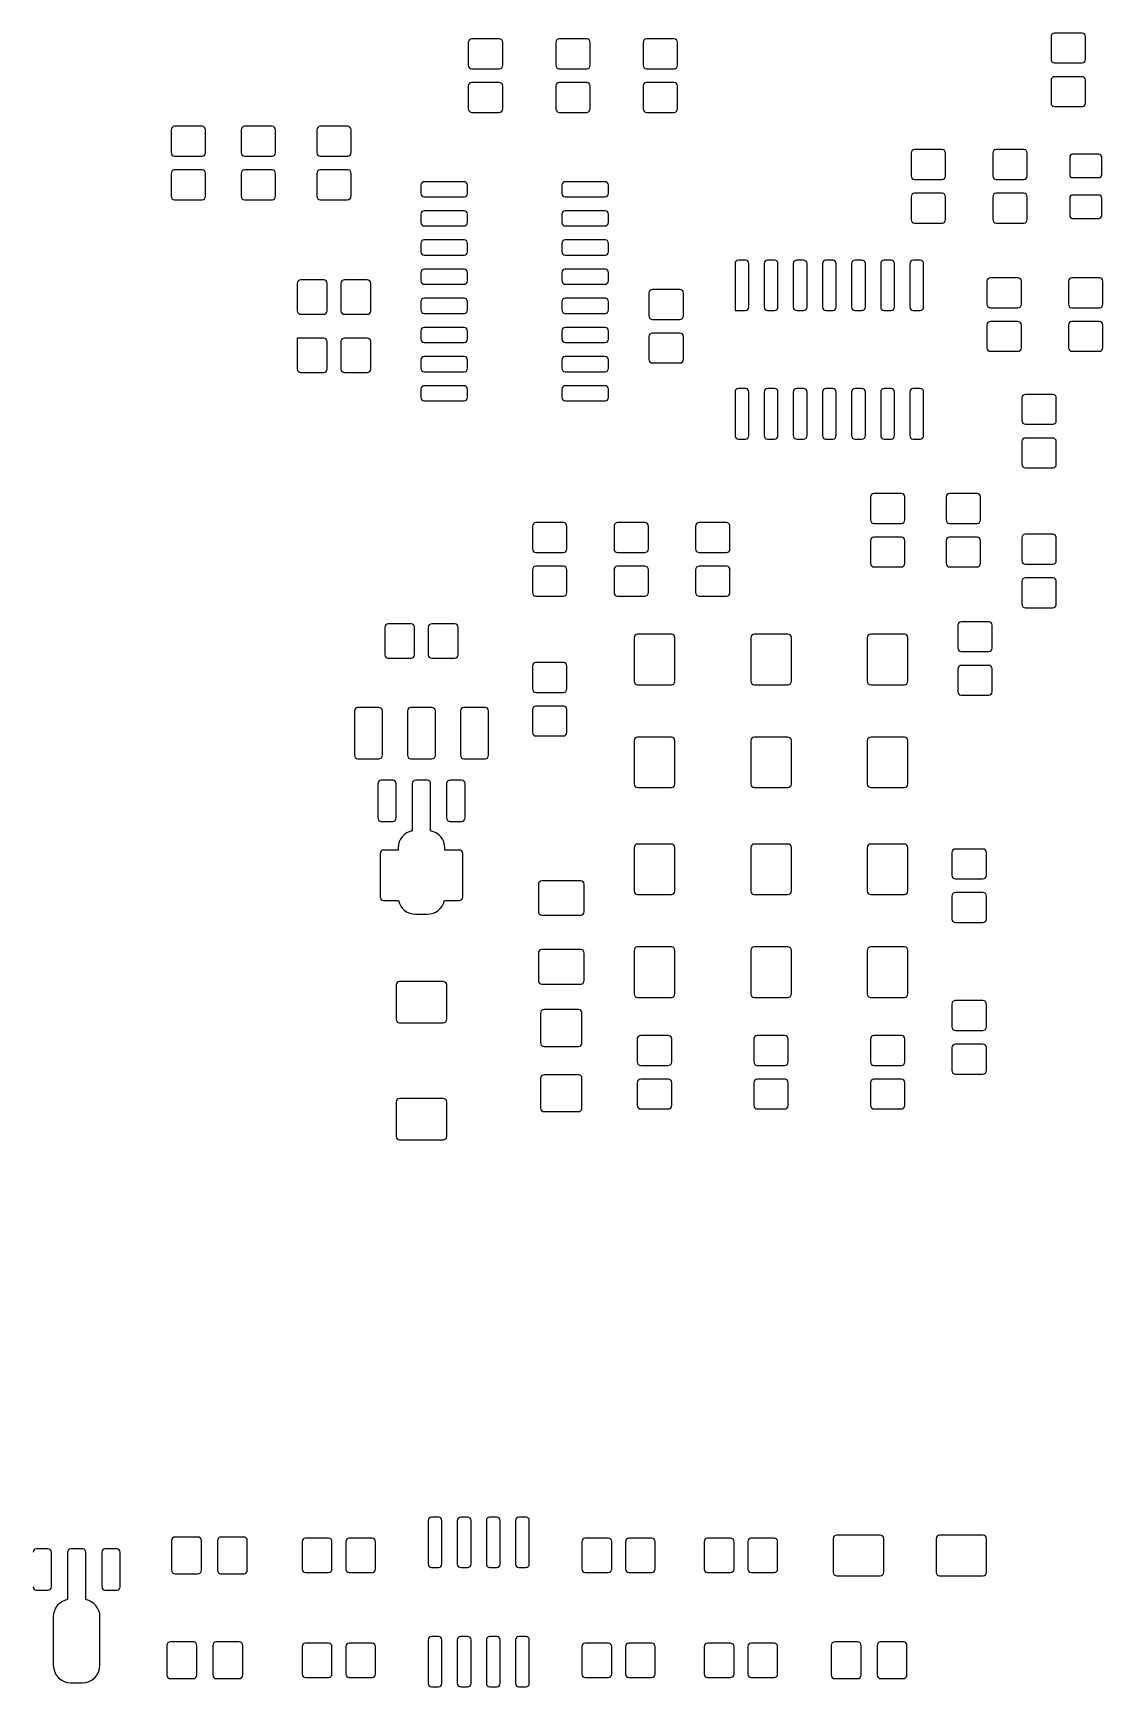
# Model space of a CAD drawing. Header units: millimetres. Extents: x -94.7 to -1.4, y -12.1 to 69.6.
# Drawn here: x -48 to -1.4, y -12.1 to 60 of the extents above; entities that cross this region are included whole.
import ezdxf

# ---------------------------------------------------------------- set-up
doc = ezdxf.new("R2010")
doc.units = ezdxf.units.MM
doc.layers.add('31', color=7, linetype='Continuous')
doc.layers.add('Standard', color=7, linetype='Continuous')

# ---------------------------------------------------------------- blocks, each defined once
blk = doc.blocks.new('RECT162560X223520R25')
at = {"color": 7, "linetype": 'Continuous'}
for p, q in [((0, 1.27), (0, 0.127)), ((0.889, 1.397), (0.127, 1.397)), ((1.016, 0.127), (1.016, 1.27)), ((0.127, 0), (0.889, 0))]:
    blk.add_line(p, q, dxfattribs=at)
for centre, start, end in [((0.127, 1.27), 90.00133, 179.99867), ((0.889, 1.27), 0.00133, 89.99867), ((0.127, 0.127), 180.00133, 269.99867), ((0.889, 0.127), 270.00133, 0)]:
    blk.add_arc(centre, 0.127, start, end, dxfattribs=at)

msp = doc.modelspace()

# ---------------------------------------------------------------- linework, layer by layer
at = {"color": 7, "linetype": 'Continuous'}
for p, q in [((-3.656, 59.87), (-3.656, 58.87)), ((-2.306, 60.02), (-3.506, 60.02)), ((-2.156, 58.87), (-2.156, 59.87)), ((-29.056, 59.616), (-29.056, 58.616)), ((-27.706, 59.766), (-28.906, 59.766)), ((-27.556, 58.616), (-27.556, 59.616)), ((-25.246, 59.616), (-25.246, 58.616)), ((-23.896, 59.766), (-25.096, 59.766)), ((-23.746, 58.616), (-23.746, 59.616)), ((-21.436, 59.616), (-21.436, 58.616)), ((-20.086, 59.766), (-21.286, 59.766)), ((-19.936, 58.616), (-19.936, 59.616)), ((-28.906, 58.466), (-27.706, 58.466)), ((-25.096, 58.466), (-23.896, 58.466)), ((-21.286, 58.466), (-20.086, 58.466)), ((-3.506, 58.72), (-2.306, 58.72)), ((-29.056, 57.716), (-29.056, 56.716)), ((-27.706, 57.866), (-28.906, 57.866)), ((-27.556, 56.716), (-27.556, 57.716)), ((-25.246, 57.716), (-25.246, 56.716)), ((-23.896, 57.866), (-25.096, 57.866)), ((-23.746, 56.716), (-23.746, 57.716)), ((-21.436, 57.716), (-21.436, 56.716)), ((-20.086, 57.866), (-21.286, 57.866)), ((-19.936, 56.716), (-19.936, 57.716)), ((-3.656, 57.97), (-3.656, 56.97)), ((-2.306, 58.12), (-3.506, 58.12)), ((-2.156, 56.97), (-2.156, 57.97)), ((-28.906, 56.566), (-27.706, 56.566)), ((-25.096, 56.566), (-23.896, 56.566)), ((-21.286, 56.566), (-20.086, 56.566)), ((-3.506, 56.82), (-2.306, 56.82)), ((-42.01, 55.806), (-42.01, 54.806)), ((-40.66, 55.956), (-41.86, 55.956)), ((-40.51, 54.806), (-40.51, 55.806)), ((-38.962, 55.806), (-38.962, 54.806)), ((-37.612, 55.956), (-38.812, 55.956)), ((-37.462, 54.806), (-37.462, 55.806)), ((-35.66, 55.806), (-35.66, 54.806)), ((-34.31, 55.956), (-35.51, 55.956)), ((-34.16, 54.806), (-34.16, 55.806)), ((-9.752, 54.79), (-9.752, 53.79)), ((-8.402, 54.94), (-9.602, 54.94)), ((-8.252, 53.79), (-8.252, 54.79)), ((-6.196, 54.79), (-6.196, 53.79)), ((-4.846, 54.94), (-6.046, 54.94)), ((-4.696, 53.79), (-4.696, 54.79)), ((-41.86, 54.656), (-40.66, 54.656)), ((-40.66, 54.056), (-41.86, 54.056)), ((-38.812, 54.656), (-37.612, 54.656)), ((-37.612, 54.056), (-38.812, 54.056)), ((-35.51, 54.656), (-34.31, 54.656)), ((-34.31, 54.056), (-35.51, 54.056)), ((-42.01, 53.906), (-42.01, 52.906)), ((-40.51, 52.906), (-40.51, 53.906)), ((-38.962, 53.906), (-38.962, 52.906)), ((-37.462, 52.906), (-37.462, 53.906)), ((-35.66, 53.906), (-35.66, 52.906)), ((-34.16, 52.929), (-34.16, 53.906)), ((-31.125, 53.393), (-31.125, 53.033)), ((-29.243, 53.543), (-30.975, 53.543)), ((-29.093, 53.033), (-29.093, 53.393)), ((-24.979, 53.393), (-24.979, 53.033)), ((-23.097, 53.543), (-24.829, 53.543)), ((-22.947, 53.033), (-22.947, 53.393)), ((-9.602, 53.64), (-8.402, 53.64)), ((-6.046, 53.64), (-4.846, 53.64)), ((-41.86, 52.756), (-40.66, 52.756)), ((-38.812, 52.756), (-37.612, 52.756)), ((-35.51, 52.756), (-34.333, 52.756)), ((-30.975, 52.883), (-29.243, 52.883)), ((-24.829, 52.883), (-23.097, 52.883)), ((-9.752, 52.89), (-9.752, 51.89)), ((-8.402, 53.04), (-9.602, 53.04)), ((-8.252, 51.89), (-8.252, 52.89)), ((-6.196, 52.89), (-6.196, 51.89)), ((-4.846, 53.04), (-6.046, 53.04)), ((-4.696, 51.89), (-4.696, 52.89)), ((-31.125, 52.123), (-31.125, 51.763)), ((-29.243, 52.273), (-30.975, 52.273)), ((-29.093, 51.763), (-29.093, 52.123)), ((-24.979, 52.123), (-24.979, 51.763)), ((-23.097, 52.273), (-24.829, 52.273)), ((-22.947, 51.763), (-22.947, 52.123)), ((-30.975, 51.613), (-29.243, 51.613)), ((-24.829, 51.613), (-23.097, 51.613)), ((-9.602, 51.74), (-8.402, 51.74)), ((-6.046, 51.74), (-4.846, 51.74)), ((-31.125, 50.853), (-31.125, 50.493)), ((-29.243, 51.003), (-30.975, 51.003)), ((-29.093, 50.493), (-29.093, 50.853)), ((-24.979, 50.853), (-24.979, 50.493)), ((-23.097, 51.003), (-24.829, 51.003)), ((-22.947, 50.493), (-22.947, 50.853)), ((-30.975, 50.343), (-29.243, 50.343)), ((-29.243, 49.733), (-30.975, 49.733)), ((-24.829, 50.343), (-23.097, 50.343)), ((-23.097, 49.733), (-24.829, 49.733)), ((-17.43, 49.978), (-17.43, 47.928)), ((-16.98, 50.128), (-17.28, 50.128)), ((-16.83, 48.078), (-16.83, 49.978)), ((-16.16, 49.978), (-16.16, 48.078)), ((-15.71, 50.128), (-16.01, 50.128)), ((-15.56, 48.078), (-15.56, 49.978)), ((-14.89, 49.978), (-14.89, 48.078)), ((-14.44, 50.128), (-14.74, 50.128)), ((-14.29, 48.078), (-14.29, 49.978)), ((-13.62, 49.978), (-13.62, 48.078)), ((-13.17, 50.128), (-13.47, 50.128)), ((-13.02, 48.078), (-13.02, 49.978)), ((-12.35, 49.978), (-12.35, 48.078)), ((-11.9, 50.128), (-12.2, 50.128)), ((-11.75, 48.078), (-11.75, 49.978)), ((-11.08, 49.978), (-11.08, 48.078)), ((-10.63, 50.128), (-10.93, 50.128)), ((-10.48, 48.078), (-10.48, 49.978)), ((-9.81, 49.978), (-9.81, 48.078)), ((-9.36, 50.128), (-9.66, 50.128)), ((-9.21, 48.078), (-9.21, 49.978)), ((-36.51, 49.114), (-36.51, 47.914)), ((-35.36, 49.264), (-36.36, 49.264)), ((-35.21, 47.914), (-35.21, 49.114)), ((-34.61, 49.114), (-34.61, 47.914)), ((-33.46, 49.264), (-34.46, 49.264)), ((-33.31, 47.914), (-33.31, 49.114)), ((-31.125, 49.583), (-31.125, 49.223)), ((-30.975, 49.073), (-29.243, 49.073)), ((-29.093, 49.223), (-29.093, 49.583)), ((-24.979, 49.583), (-24.979, 49.223)), ((-24.829, 49.073), (-23.097, 49.073)), ((-22.947, 49.223), (-22.947, 49.583)), ((-6.45, 49.202), (-6.45, 48.202)), ((-5.1, 49.352), (-6.3, 49.352)), ((-4.95, 48.202), (-4.95, 49.202)), ((-2.894, 49.202), (-2.894, 48.202)), ((-1.544, 49.352), (-2.744, 49.352)), ((-1.394, 48.202), (-1.394, 49.202)), ((-31.125, 48.313), (-31.125, 47.953)), ((-29.243, 48.463), (-30.975, 48.463)), ((-29.093, 47.953), (-29.093, 48.313)), ((-24.979, 48.313), (-24.979, 47.953)), ((-23.097, 48.463), (-24.829, 48.463)), ((-22.947, 47.953), (-22.947, 48.313)), ((-21.182, 48.694), (-21.182, 47.694)), ((-19.832, 48.844), (-21.032, 48.844)), ((-19.682, 47.694), (-19.682, 48.694)), ((-36.36, 47.764), (-35.36, 47.764)), ((-34.46, 47.764), (-33.46, 47.764)), ((-30.975, 47.803), (-29.243, 47.803)), ((-24.829, 47.803), (-23.097, 47.803)), ((-17.43, 47.928), (-16.98, 47.928)), ((-16.01, 47.928), (-15.71, 47.928)), ((-14.74, 47.928), (-14.44, 47.928)), ((-13.47, 47.928), (-13.17, 47.928)), ((-12.2, 47.928), (-11.9, 47.928)), ((-10.93, 47.928), (-10.63, 47.928)), ((-9.66, 47.928), (-9.36, 47.928)), ((-6.3, 48.052), (-5.1, 48.052)), ((-2.744, 48.052), (-1.544, 48.052)), ((-31.125, 47.043), (-31.125, 46.683)), ((-29.243, 47.193), (-30.975, 47.193)), ((-29.093, 46.683), (-29.093, 47.043)), ((-24.979, 47.043), (-24.979, 46.683)), ((-23.097, 47.193), (-24.829, 47.193)), ((-22.947, 46.683), (-22.947, 47.043)), ((-21.032, 47.544), (-19.832, 47.544)), ((-19.832, 46.944), (-21.032, 46.944)), ((-6.45, 47.302), (-6.45, 46.302)), ((-5.1, 47.452), (-6.3, 47.452)), ((-4.95, 46.302), (-4.95, 47.302)), ((-2.894, 47.302), (-2.894, 46.302)), ((-1.544, 47.452), (-2.744, 47.452)), ((-1.394, 46.302), (-1.394, 47.302)), ((-35.36, 46.724), (-36.51, 46.724)), ((-36.51, 46.724), (-36.51, 45.374)), ((-35.21, 45.374), (-35.21, 46.574)), ((-34.61, 46.574), (-34.61, 45.374)), ((-33.46, 46.724), (-34.46, 46.724)), ((-33.31, 45.374), (-33.31, 46.574)), ((-30.975, 46.533), (-29.243, 46.533)), ((-24.829, 46.533), (-23.097, 46.533)), ((-21.182, 46.794), (-21.182, 45.794)), ((-19.682, 45.794), (-19.682, 46.794)), ((-6.3, 46.152), (-5.1, 46.152)), ((-2.744, 46.152), (-1.544, 46.152)), ((-31.125, 45.773), (-31.125, 45.413)), ((-29.243, 45.923), (-30.975, 45.923)), ((-29.093, 45.413), (-29.093, 45.773)), ((-24.979, 45.773), (-24.979, 45.413)), ((-23.097, 45.923), (-24.829, 45.923)), ((-22.947, 45.413), (-22.947, 45.773)), ((-21.032, 45.644), (-19.832, 45.644)), ((-36.36, 45.224), (-35.36, 45.224)), ((-34.46, 45.224), (-33.46, 45.224)), ((-30.975, 45.263), (-29.243, 45.263)), ((-24.829, 45.263), (-23.097, 45.263)), ((-31.125, 44.503), (-31.125, 44.143)), ((-29.243, 44.653), (-30.975, 44.653)), ((-30.975, 43.993), (-29.243, 43.993)), ((-29.093, 44.143), (-29.093, 44.503)), ((-24.979, 44.503), (-24.979, 44.143)), ((-23.097, 44.653), (-24.829, 44.653)), ((-24.829, 43.993), (-23.097, 43.993)), ((-22.947, 44.143), (-22.947, 44.503)), ((-17.43, 44.378), (-17.43, 42.478)), ((-16.98, 44.528), (-17.28, 44.528)), ((-16.83, 42.478), (-16.83, 44.378)), ((-16.16, 44.378), (-16.16, 42.478)), ((-15.71, 44.528), (-16.01, 44.528)), ((-15.56, 42.478), (-15.56, 44.378)), ((-14.89, 44.378), (-14.89, 42.478)), ((-14.44, 44.528), (-14.74, 44.528)), ((-14.29, 42.478), (-14.29, 44.378)), ((-13.62, 44.378), (-13.62, 42.478)), ((-13.17, 44.528), (-13.47, 44.528)), ((-13.02, 42.478), (-13.02, 44.378)), ((-12.35, 44.378), (-12.35, 42.478)), ((-11.9, 44.528), (-12.2, 44.528)), ((-11.75, 42.478), (-11.75, 44.378)), ((-11.08, 44.378), (-11.08, 42.478)), ((-10.63, 44.528), (-10.93, 44.528)), ((-10.48, 42.478), (-10.48, 44.378)), ((-9.81, 44.378), (-9.81, 42.478)), ((-9.36, 44.528), (-9.66, 44.528)), ((-9.21, 42.478), (-9.21, 44.378)), ((-4.926, 44.122), (-4.926, 43.122)), ((-3.576, 44.272), (-4.776, 44.272)), ((-3.426, 43.122), (-3.426, 44.122)), ((-4.776, 42.972), (-3.576, 42.972)), ((-17.28, 42.328), (-16.98, 42.328)), ((-16.01, 42.328), (-15.71, 42.328)), ((-14.74, 42.328), (-14.44, 42.328)), ((-13.47, 42.328), (-13.17, 42.328)), ((-12.2, 42.328), (-11.9, 42.328)), ((-10.93, 42.328), (-10.63, 42.328)), ((-9.66, 42.328), (-9.36, 42.328)), ((-4.926, 42.222), (-4.926, 41.222)), ((-3.576, 42.372), (-4.776, 42.372)), ((-3.426, 41.222), (-3.426, 42.222)), ((-4.776, 41.072), (-3.576, 41.072)), ((-11.53, 39.804), (-11.53, 38.804)), ((-10.18, 39.954), (-11.38, 39.954)), ((-10.03, 38.804), (-10.03, 39.804)), ((-8.228, 39.804), (-8.228, 38.804)), ((-6.878, 39.954), (-8.078, 39.954)), ((-6.728, 38.804), (-6.728, 39.804)), ((-26.262, 38.534), (-26.262, 37.534)), ((-24.912, 38.684), (-26.112, 38.684)), ((-24.762, 37.534), (-24.762, 38.534)), ((-22.706, 38.534), (-22.706, 37.534)), ((-21.356, 38.684), (-22.556, 38.684)), ((-21.206, 37.534), (-21.206, 38.534)), ((-19.15, 38.534), (-19.15, 37.534)), ((-17.8, 38.684), (-19, 38.684)), ((-17.65, 37.534), (-17.65, 38.534)), ((-11.38, 38.654), (-10.18, 38.654)), ((-8.078, 38.654), (-6.878, 38.654)), ((-11.53, 37.904), (-11.53, 36.904)), ((-10.18, 38.054), (-11.38, 38.054)), ((-10.03, 36.904), (-10.03, 37.904)), ((-8.228, 37.904), (-8.228, 36.904)), ((-6.878, 38.054), (-8.078, 38.054)), ((-6.728, 36.904), (-6.728, 37.904)), ((-4.926, 38.026), (-4.926, 37.026)), ((-3.576, 38.176), (-4.776, 38.176)), ((-3.426, 37.026), (-3.426, 38.026)), ((-26.112, 37.384), (-24.912, 37.384)), ((-24.912, 36.784), (-26.112, 36.784)), ((-22.556, 37.384), (-21.356, 37.384)), ((-21.356, 36.784), (-22.556, 36.784)), ((-19, 37.384), (-17.8, 37.384)), ((-17.8, 36.784), (-19, 36.784)), ((-4.776, 36.876), (-3.576, 36.876)), ((-26.262, 36.634), (-26.262, 35.634)), ((-24.762, 35.634), (-24.762, 36.634)), ((-22.706, 36.634), (-22.706, 35.634)), ((-21.206, 35.634), (-21.206, 36.634)), ((-19.15, 36.634), (-19.15, 35.634)), ((-17.65, 35.634), (-17.65, 36.634)), ((-11.38, 36.754), (-10.18, 36.754)), ((-8.078, 36.754), (-6.878, 36.754)), ((-4.926, 36.126), (-4.926, 35.126)), ((-3.576, 36.276), (-4.776, 36.276)), ((-3.426, 35.126), (-3.426, 36.126)), ((-26.112, 35.484), (-24.912, 35.484)), ((-22.556, 35.484), (-21.356, 35.484)), ((-19, 35.484), (-17.8, 35.484)), ((-4.776, 34.976), (-3.576, 34.976)), ((-32.7, 34.128), (-32.7, 32.928)), ((-31.55, 34.278), (-32.55, 34.278)), ((-31.4, 32.928), (-31.4, 34.128)), ((-30.8, 34.128), (-30.8, 32.928)), ((-29.65, 34.278), (-30.65, 34.278)), ((-29.5, 32.928), (-29.5, 34.128)), ((-7.72, 34.216), (-7.72, 33.216)), ((-6.37, 34.366), (-7.57, 34.366)), ((-6.22, 33.216), (-6.22, 34.216)), ((-21.825, 33.672), (-21.825, 31.772)), ((-20.205, 33.822), (-21.675, 33.822)), ((-20.055, 31.772), (-20.055, 33.672)), ((-16.745, 33.672), (-16.745, 31.772)), ((-15.125, 33.822), (-16.595, 33.822)), ((-14.975, 31.772), (-14.975, 33.672)), ((-11.665, 33.672), (-11.665, 31.772)), ((-10.045, 33.822), (-11.515, 33.822)), ((-9.895, 31.772), (-9.895, 33.672)), ((-32.55, 32.778), (-31.55, 32.778)), ((-30.65, 32.778), (-29.65, 32.778)), ((-26.262, 32.438), (-26.262, 31.438)), ((-24.912, 32.588), (-26.112, 32.588)), ((-24.762, 31.438), (-24.762, 32.438)), ((-7.57, 33.066), (-6.37, 33.066)), ((-6.37, 32.466), (-7.57, 32.466)), ((-7.72, 32.316), (-7.72, 31.316)), ((-6.22, 31.316), (-6.22, 32.316)), ((-26.112, 31.288), (-24.912, 31.288)), ((-21.675, 31.622), (-20.205, 31.622)), ((-16.595, 31.622), (-15.125, 31.622)), ((-11.515, 31.622), (-10.045, 31.622)), ((-7.57, 31.166), (-6.37, 31.166)), ((-34.021, 30.482), (-34.021, 28.547)), ((-32.952, 30.632), (-33.871, 30.632)), ((-32.802, 28.547), (-32.802, 30.482)), ((-31.71, 30.482), (-31.71, 28.547)), ((-30.64, 30.632), (-31.56, 30.632)), ((-30.49, 28.547), (-30.49, 30.482)), ((-29.398, 30.482), (-29.398, 28.547)), ((-28.329, 30.632), (-29.248, 30.632)), ((-28.179, 28.547), (-28.179, 30.482)), ((-26.262, 30.538), (-26.262, 29.538)), ((-24.912, 30.688), (-26.112, 30.688)), ((-24.762, 29.538), (-24.762, 30.538)), ((-26.112, 29.388), (-24.912, 29.388)), ((-21.825, 29.188), (-21.825, 27.288)), ((-20.205, 29.338), (-21.675, 29.338)), ((-20.055, 27.288), (-20.055, 29.188)), ((-16.745, 29.188), (-16.745, 27.288)), ((-15.125, 29.338), (-16.595, 29.338)), ((-14.975, 27.288), (-14.975, 29.188)), ((-11.665, 29.188), (-11.665, 27.288)), ((-10.045, 29.338), (-11.515, 29.338)), ((-9.895, 27.288), (-9.895, 29.188)), ((-33.871, 28.397), (-32.952, 28.397)), ((-31.56, 28.397), (-30.64, 28.397)), ((-29.248, 28.397), (-28.329, 28.397)), ((-32.349, 27.465), (-32.849, 27.465)), ((-30.85, 27.461), (-31.35, 27.461)), ((-29.351, 27.465), (-29.851, 27.465)), ((-32.999, 27.315), (-32.999, 25.815)), ((-32.199, 25.815), (-32.199, 27.315)), ((-31.5, 27.311), (-31.5, 25.255)), ((-30.7, 25.255), (-30.7, 27.311)), ((-30.001, 27.315), (-30.001, 25.815)), ((-29.201, 25.815), (-29.201, 27.315)), ((-21.675, 27.138), (-20.205, 27.138)), ((-16.595, 27.138), (-15.125, 27.138)), ((-11.515, 27.138), (-10.045, 27.138)), ((-32.849, 25.665), (-32.349, 25.665)), ((-29.851, 25.665), (-29.351, 25.665)), ((-32.116, 24.507), (-32.116, 24.417)), ((-30.084, 24.417), (-30.084, 24.507)), ((-21.825, 24.528), (-21.825, 22.628)), ((-20.205, 24.678), (-21.675, 24.678)), ((-20.055, 22.628), (-20.055, 24.528)), ((-16.745, 24.528), (-16.745, 22.628)), ((-15.125, 24.678), (-16.595, 24.678)), ((-14.975, 22.628), (-14.975, 24.528)), ((-11.665, 24.528), (-11.665, 22.628)), ((-10.045, 24.678), (-11.515, 24.678)), ((-9.895, 22.628), (-9.895, 24.528)), ((-32.9, 24.267), (-32.9, 22.367)), ((-32.116, 24.417), (-32.75, 24.417)), ((-29.45, 24.417), (-30.084, 24.417)), ((-29.3, 22.367), (-29.3, 24.267)), ((-7.974, 24.31), (-7.974, 23.31)), ((-6.624, 24.46), (-7.824, 24.46)), ((-6.474, 23.31), (-6.474, 24.31)), ((-24.154, 23.078), (-25.854, 23.078)), ((-7.824, 23.16), (-6.624, 23.16)), ((-26.004, 22.928), (-26.004, 21.728)), ((-24.004, 21.728), (-24.004, 22.928)), ((-21.675, 22.478), (-20.205, 22.478)), ((-16.595, 22.478), (-15.125, 22.478)), ((-11.515, 22.478), (-10.045, 22.478)), ((-7.974, 22.41), (-7.974, 21.41)), ((-6.624, 22.56), (-7.824, 22.56)), ((-6.474, 21.41), (-6.474, 22.41)), ((-32.75, 22.217), (-32.098, 22.217)), ((-30.102, 22.217), (-29.45, 22.217)), ((-31.354, 21.619), (-30.846, 21.619)), ((-25.854, 21.578), (-24.154, 21.578)), ((-7.824, 21.26), (-6.624, 21.26)), ((-20.205, 20.194), (-21.675, 20.194)), ((-15.125, 20.194), (-16.595, 20.194)), ((-10.045, 20.194), (-11.515, 20.194)), ((-26.004, 19.928), (-26.004, 18.728)), ((-24.154, 20.078), (-25.854, 20.078)), ((-24.004, 18.728), (-24.004, 19.928)), ((-21.825, 20.044), (-21.825, 18.144)), ((-20.055, 18.144), (-20.055, 20.044)), ((-16.745, 20.044), (-16.745, 18.144)), ((-14.975, 18.144), (-14.975, 20.044)), ((-11.665, 20.044), (-11.665, 18.144)), ((-9.895, 18.144), (-9.895, 20.044)), ((-32.2, 18.54), (-32.2, 17.04)), ((-30.15, 18.69), (-32.05, 18.69)), ((-30, 17.04), (-30, 18.54)), ((-25.854, 18.578), (-24.154, 18.578)), ((-25.905, 17.312), (-25.905, 16.012)), ((-24.253, 17.462), (-25.756, 17.462)), ((-24.102, 16.012), (-24.102, 17.312)), ((-21.675, 17.994), (-20.205, 17.994)), ((-16.595, 17.994), (-15.125, 17.994)), ((-11.515, 17.994), (-10.045, 17.994)), ((-7.974, 17.706), (-7.974, 16.706)), ((-6.624, 17.856), (-7.824, 17.856)), ((-6.474, 16.706), (-6.474, 17.706)), ((-32.05, 16.89), (-30.15, 16.89)), ((-25.756, 15.862), (-24.253, 15.862)), ((-21.69, 16.182), (-21.69, 15.182)), ((-20.34, 16.332), (-21.54, 16.332)), ((-20.19, 15.182), (-20.19, 16.182)), ((-16.61, 16.182), (-16.61, 15.182)), ((-15.26, 16.332), (-16.46, 16.332)), ((-15.11, 15.182), (-15.11, 16.182)), ((-11.53, 16.182), (-11.53, 15.182)), ((-10.18, 16.332), (-11.38, 16.332)), ((-10.03, 15.182), (-10.03, 16.182)), ((-7.824, 16.556), (-6.624, 16.556)), ((-6.624, 15.956), (-7.824, 15.956)), ((-7.974, 15.806), (-7.974, 14.806)), ((-6.474, 14.806), (-6.474, 15.806)), ((-25.905, 14.468), (-25.905, 13.168)), ((-24.253, 14.618), (-25.756, 14.618)), ((-24.102, 13.168), (-24.102, 14.468)), ((-21.54, 15.032), (-20.34, 15.032)), ((-20.34, 14.432), (-21.54, 14.432)), ((-16.46, 15.032), (-15.26, 15.032)), ((-15.26, 14.432), (-16.46, 14.432)), ((-11.38, 15.032), (-10.18, 15.032)), ((-10.18, 14.432), (-11.38, 14.432)), ((-7.824, 14.656), (-6.624, 14.656)), ((-21.69, 14.282), (-21.69, 13.282)), ((-20.19, 13.282), (-20.19, 14.282)), ((-16.61, 14.282), (-16.61, 13.282)), ((-15.11, 13.282), (-15.11, 14.282)), ((-11.53, 14.282), (-11.53, 13.282)), ((-10.03, 13.282), (-10.03, 14.282)), ((-32.2, 13.44), (-32.2, 11.94)), ((-30.15, 13.59), (-32.05, 13.59)), ((-30, 11.94), (-30, 13.44)), ((-25.756, 13.018), (-24.253, 13.018)), ((-21.54, 13.132), (-20.34, 13.132)), ((-16.46, 13.132), (-15.26, 13.132)), ((-11.38, 13.132), (-10.18, 13.132)), ((-32.05, 11.79), (-30.15, 11.79)), ((-30.809, -4.804), (-30.809, -6.704)), ((-30.359, -4.654), (-30.659, -4.654)), ((-30.209, -6.704), (-30.209, -4.804)), ((-29.539, -4.804), (-29.539, -6.704)), ((-29.089, -4.654), (-29.389, -4.654)), ((-28.939, -6.704), (-28.939, -4.804)), ((-28.269, -4.804), (-28.269, -6.704)), ((-27.819, -4.654), (-28.119, -4.654)), ((-27.669, -6.704), (-27.669, -4.804)), ((-26.999, -4.804), (-26.999, -6.704)), ((-26.549, -4.654), (-26.849, -4.654)), ((-26.399, -6.704), (-26.399, -4.804)), ((-41.992, -5.672), (-41.992, -6.972)), ((-40.842, -5.522), (-41.842, -5.522)), ((-40.692, -6.972), (-40.692, -5.672)), ((-39.992, -5.672), (-39.992, -6.972)), ((-38.842, -5.522), (-39.842, -5.522)), ((-38.692, -6.972), (-38.692, -5.672)), ((-36.3, -5.722), (-36.3, -6.922)), ((-35.15, -5.572), (-36.15, -5.572)), ((-35, -6.922), (-35, -5.722)), ((-34.4, -5.722), (-34.4, -6.922)), ((-33.25, -5.572), (-34.25, -5.572)), ((-33.1, -6.922), (-33.1, -5.722)), ((-24.108, -5.722), (-24.108, -6.922)), ((-22.958, -5.572), (-23.958, -5.572)), ((-22.808, -6.922), (-22.808, -5.722)), ((-22.208, -5.722), (-22.208, -6.922)), ((-21.058, -5.572), (-22.058, -5.572)), ((-20.908, -6.922), (-20.908, -5.722)), ((-18.774, -5.722), (-18.774, -6.922)), ((-17.624, -5.572), (-18.624, -5.572)), ((-17.474, -6.922), (-17.474, -5.722)), ((-16.874, -5.722), (-16.874, -6.922)), ((-15.724, -5.572), (-16.724, -5.572)), ((-15.574, -6.922), (-15.574, -5.722)), ((-13.15, -5.587), (-13.15, -7.057)), ((-11.1, -5.437), (-13, -5.437)), ((-10.95, -7.057), (-10.95, -5.587)), ((-8.666, -5.587), (-8.666, -7.057)), ((-6.616, -5.437), (-8.516, -5.437)), ((-6.466, -7.057), (-6.466, -5.587)), ((-47.379, -6.035), (-47.879, -6.035)), ((-47.229, -7.685), (-47.229, -6.185)), ((-46.53, -6.189), (-46.53, -8.245)), ((-45.88, -6.039), (-46.38, -6.039)), ((-45.73, -8.245), (-45.73, -6.189)), ((-45.031, -6.185), (-45.031, -7.685)), ((-44.381, -6.035), (-44.881, -6.035)), ((-44.231, -7.685), (-44.231, -6.185)), ((-41.842, -7.122), (-40.842, -7.122)), ((-39.842, -7.122), (-38.842, -7.122)), ((-36.15, -7.072), (-35.15, -7.072)), ((-34.25, -7.072), (-33.25, -7.072)), ((-30.659, -6.854), (-30.359, -6.854)), ((-29.389, -6.854), (-29.089, -6.854)), ((-28.119, -6.854), (-27.819, -6.854)), ((-26.849, -6.854), (-26.549, -6.854)), ((-23.958, -7.072), (-22.958, -7.072)), ((-22.058, -7.072), (-21.058, -7.072)), ((-18.624, -7.072), (-17.624, -7.072)), ((-16.724, -7.072), (-15.724, -7.072)), ((-13, -7.207), (-11.1, -7.207)), ((-8.516, -7.207), (-6.616, -7.207)), ((-47.879, -7.835), (-47.379, -7.835)), ((-44.881, -7.835), (-44.381, -7.835)), ((-47.146, -8.993), (-47.146, -11.119)), ((-45.114, -11.119), (-45.114, -8.993)), ((-30.809, -10.004), (-30.809, -11.904)), ((-30.359, -9.854), (-30.659, -9.854)), ((-30.209, -11.904), (-30.209, -10.004)), ((-29.539, -10.004), (-29.539, -11.904)), ((-29.089, -9.854), (-29.389, -9.854)), ((-28.939, -11.904), (-28.939, -10.004)), ((-28.269, -10.004), (-28.269, -11.904)), ((-27.819, -9.854), (-28.119, -9.854)), ((-27.669, -11.904), (-27.669, -10.004)), ((-26.999, -10.004), (-26.999, -11.904)), ((-26.549, -9.854), (-26.849, -9.854)), ((-26.399, -11.904), (-26.399, -10.004)), ((-42.192, -10.244), (-42.192, -11.544)), ((-41.042, -10.094), (-42.042, -10.094)), ((-40.892, -11.544), (-40.892, -10.244)), ((-40.192, -10.244), (-40.192, -11.544)), ((-39.042, -10.094), (-40.042, -10.094)), ((-38.892, -11.544), (-38.892, -10.244)), ((-36.3, -10.294), (-36.3, -11.494)), ((-35.15, -10.144), (-36.15, -10.144)), ((-35, -11.494), (-35, -10.294)), ((-34.4, -10.294), (-34.4, -11.494)), ((-33.25, -10.144), (-34.25, -10.144)), ((-33.1, -11.494), (-33.1, -10.294)), ((-24.108, -10.294), (-24.108, -11.494)), ((-22.958, -10.144), (-23.958, -10.144)), ((-22.808, -11.494), (-22.808, -10.294)), ((-22.208, -10.294), (-22.208, -11.494)), ((-21.058, -10.144), (-22.058, -10.144)), ((-20.908, -11.494), (-20.908, -10.294)), ((-18.774, -10.294), (-18.774, -11.494)), ((-17.624, -10.144), (-18.624, -10.144)), ((-17.474, -11.494), (-17.474, -10.294)), ((-16.874, -10.294), (-16.874, -11.494)), ((-15.724, -10.144), (-16.724, -10.144)), ((-15.574, -11.494), (-15.574, -10.294)), ((-13.236, -10.244), (-13.236, -11.544)), ((-12.086, -10.094), (-13.086, -10.094)), ((-11.936, -11.544), (-11.936, -10.244)), ((-11.236, -10.244), (-11.236, -11.544)), ((-10.086, -10.094), (-11.086, -10.094)), ((-9.936, -11.544), (-9.936, -10.244)), ((-46.384, -11.881), (-45.876, -11.881)), ((-42.042, -11.694), (-41.042, -11.694)), ((-40.042, -11.694), (-39.042, -11.694)), ((-36.15, -11.644), (-35.15, -11.644)), ((-34.25, -11.644), (-33.25, -11.644)), ((-30.659, -12.054), (-30.359, -12.054)), ((-29.389, -12.054), (-29.089, -12.054)), ((-28.119, -12.054), (-27.819, -12.054)), ((-26.849, -12.054), (-26.549, -12.054)), ((-23.958, -11.644), (-22.958, -11.644)), ((-22.058, -11.644), (-21.058, -11.644)), ((-18.624, -11.644), (-17.624, -11.644)), ((-16.724, -11.644), (-15.724, -11.644)), ((-13.086, -11.694), (-12.086, -11.694)), ((-11.086, -11.694), (-10.086, -11.694))]:
    msp.add_line(p, q, dxfattribs=at)
for centre, start, end in [((-31.354, 24.507), 101.04733, 179.99867), ((-30.846, 24.507), 0.00133, 78.95267), ((-31.354, 22.381), 192.42968, 269.99867), ((-30.846, 22.381), 270.00133, 347.57032), ((-46.384, -8.993), 101.04733, 179.99867), ((-45.876, -8.993), 0.00133, 78.95267), ((-46.384, -11.119), 180.00133, 269.99867), ((-45.876, -11.119), 270.00133, 359.99867)]:
    msp.add_arc(centre, 0.762, start, end, dxfattribs=at)
at = {"layer": 'Standard', "color": 7, "linetype": 'Continuous'}
for centre, radius, start, end in [((-3.506, 59.87), 0.15, 90, 180), ((-2.306, 59.87), 0.15, 0, 90), ((-28.906, 59.616), 0.15, 90, 180), ((-27.706, 59.616), 0.15, 0, 90), ((-25.096, 59.616), 0.15, 90, 180), ((-23.896, 59.616), 0.15, 0, 90), ((-21.286, 59.616), 0.15, 90, 180), ((-20.086, 59.616), 0.15, 0, 90), ((-28.906, 58.616), 0.15, 180, 270), ((-27.706, 58.616), 0.15, 270, 0), ((-25.096, 58.616), 0.15, 180, 270), ((-23.896, 58.616), 0.15, 270, 0), ((-21.286, 58.616), 0.15, 180, 270), ((-20.086, 58.616), 0.15, 270, 360), ((-3.506, 58.87), 0.15, 180, 270), ((-2.306, 58.87), 0.15, 270, 0), ((-28.906, 57.716), 0.15, 90, 180), ((-27.706, 57.716), 0.15, 0, 90), ((-25.096, 57.716), 0.15, 90, 180), ((-23.896, 57.716), 0.15, 0, 90), ((-21.286, 57.716), 0.15, 90, 180), ((-20.086, 57.716), 0.15, 0, 90), ((-3.506, 57.97), 0.15, 90, 180), ((-2.306, 57.97), 0.15, 0, 90), ((-3.506, 56.97), 0.15, 180, 270), ((-2.306, 56.97), 0.15, 270, 0), ((-28.906, 56.716), 0.15, 180, 270), ((-27.706, 56.716), 0.15, 270, 0), ((-25.096, 56.716), 0.15, 180, 270), ((-23.896, 56.716), 0.15, 270, 0), ((-21.286, 56.716), 0.15, 180, 270), ((-20.086, 56.716), 0.15, 270, 360), ((-41.86, 55.806), 0.15, 90, 180), ((-40.66, 55.806), 0.15, 0, 90), ((-38.812, 55.806), 0.15, 90, 180), ((-37.612, 55.806), 0.15, 0, 90), ((-35.51, 55.806), 0.15, 90, 180), ((-34.31, 55.806), 0.15, 0, 90), ((-41.86, 54.806), 0.15, 180, 270), ((-40.66, 54.806), 0.15, 270, 0), ((-38.812, 54.806), 0.15, 180, 270), ((-37.612, 54.806), 0.15, 270, 0), ((-35.51, 54.806), 0.15, 180, 270), ((-34.31, 54.806), 0.15, 270, 0), ((-9.602, 54.79), 0.15, 90, 180), ((-8.402, 54.79), 0.15, 0, 90), ((-6.046, 54.79), 0.15, 90, 180), ((-4.846, 54.79), 0.15, 0, 90), ((-41.86, 53.906), 0.15, 90, 180), ((-40.66, 53.906), 0.15, 0, 90), ((-38.812, 53.906), 0.15, 90, 180), ((-37.612, 53.906), 0.15, 0, 90), ((-35.51, 53.906), 0.15, 90, 180), ((-34.31, 53.906), 0.15, 0, 90), ((-30.975, 53.393), 0.15, 90, 180), ((-29.243, 53.393), 0.15, 0, 90), ((-24.829, 53.393), 0.15, 90, 180), ((-23.097, 53.393), 0.15, 0, 90), ((-9.602, 53.79), 0.15, 180, 270), ((-8.402, 53.79), 0.15, 270, 0), ((-6.046, 53.79), 0.15, 180, 270), ((-4.846, 53.79), 0.15, 270, 0), ((-41.86, 52.906), 0.15, 180, 270), ((-40.66, 52.906), 0.15, 270, 0), ((-38.812, 52.906), 0.15, 180, 270), ((-37.612, 52.906), 0.15, 270, 0), ((-35.51, 52.906), 0.15, 180, 270), ((-34.333, 52.929), 0.173, 270, 0), ((-30.975, 53.033), 0.15, 180, 270), ((-29.243, 53.033), 0.15, 270, 360), ((-24.829, 53.033), 0.15, 180, 270), ((-23.097, 53.033), 0.15, 270, 0), ((-9.602, 52.89), 0.15, 90, 180), ((-8.402, 52.89), 0.15, 0, 90), ((-6.046, 52.89), 0.15, 90, 180), ((-4.846, 52.89), 0.15, 0, 90), ((-30.975, 52.123), 0.15, 90, 180), ((-29.243, 52.123), 0.15, 0, 90), ((-24.829, 52.123), 0.15, 90, 180), ((-23.097, 52.123), 0.15, 0, 90), ((-30.975, 51.763), 0.15, 180, 270), ((-29.243, 51.763), 0.15, 270, 360), ((-24.829, 51.763), 0.15, 180, 270), ((-23.097, 51.763), 0.15, 270, 0), ((-9.602, 51.89), 0.15, 180, 270), ((-8.402, 51.89), 0.15, 270, 0), ((-6.046, 51.89), 0.15, 180, 270), ((-4.846, 51.89), 0.15, 270, 0), ((-30.975, 50.853), 0.15, 90, 180), ((-30.975, 50.493), 0.15, 180, 270), ((-29.243, 50.853), 0.15, 0, 90), ((-29.243, 50.493), 0.15, 270, 360), ((-24.829, 50.853), 0.15, 90, 180), ((-24.829, 50.493), 0.15, 180, 270), ((-23.097, 50.853), 0.15, 0, 90), ((-23.097, 50.493), 0.15, 270, 0), ((-30.975, 49.583), 0.15, 90, 180), ((-29.243, 49.583), 0.15, 0, 90), ((-24.829, 49.583), 0.15, 90, 180), ((-23.097, 49.583), 0.15, 0, 90), ((-17.28, 49.978), 0.15, 90, 180), ((-16.98, 49.978), 0.15, 0, 90), ((-16.01, 49.978), 0.15, 90, 180), ((-15.71, 49.978), 0.15, 0, 90), ((-14.74, 49.978), 0.15, 90, 180), ((-14.44, 49.978), 0.15, 0, 90), ((-13.47, 49.978), 0.15, 90, 180), ((-13.17, 49.978), 0.15, 0, 90), ((-12.2, 49.978), 0.15, 90, 180), ((-11.9, 49.978), 0.15, 0, 90), ((-10.93, 49.978), 0.15, 90, 180), ((-10.63, 49.978), 0.15, 0, 90), ((-9.66, 49.978), 0.15, 90, 180), ((-9.36, 49.978), 0.15, 0, 90), ((-36.36, 49.114), 0.15, 90, 180), ((-35.36, 49.114), 0.15, 0, 90), ((-34.46, 49.114), 0.15, 90, 180), ((-33.46, 49.114), 0.15, 0, 90), ((-30.975, 49.223), 0.15, 180, 270), ((-29.243, 49.223), 0.15, 270, 360), ((-24.829, 49.223), 0.15, 180, 270), ((-23.097, 49.223), 0.15, 270, 0), ((-6.3, 49.202), 0.15, 90, 180), ((-5.1, 49.202), 0.15, 0, 90), ((-2.744, 49.202), 0.15, 90, 180), ((-1.544, 49.202), 0.15, 0, 90), ((-30.975, 48.313), 0.15, 90, 180), ((-29.243, 48.313), 0.15, 0, 90), ((-24.829, 48.313), 0.15, 90, 180), ((-23.097, 48.313), 0.15, 0, 90), ((-21.032, 48.694), 0.15, 90, 180), ((-19.832, 48.694), 0.15, 0, 90), ((-36.36, 47.914), 0.15, 180, 270), ((-35.36, 47.914), 0.15, 270, 0), ((-34.46, 47.914), 0.15, 180, 270), ((-33.46, 47.914), 0.15, 270, 0), ((-30.975, 47.953), 0.15, 180, 270), ((-29.243, 47.953), 0.15, 270, 360), ((-24.829, 47.953), 0.15, 180, 270), ((-23.097, 47.953), 0.15, 270, 0), ((-21.032, 47.694), 0.15, 180, 270), ((-19.832, 47.694), 0.15, 270, 0), ((-16.98, 48.078), 0.15, 270, 0), ((-16.01, 48.078), 0.15, 180, 270), ((-15.71, 48.078), 0.15, 270, 0), ((-14.74, 48.078), 0.15, 180, 270), ((-14.44, 48.078), 0.15, 270, 0), ((-13.47, 48.078), 0.15, 180, 270), ((-13.17, 48.078), 0.15, 270, 0), ((-12.2, 48.078), 0.15, 180, 270), ((-11.9, 48.078), 0.15, 270, 0), ((-10.93, 48.078), 0.15, 180, 270), ((-10.63, 48.078), 0.15, 270, 0), ((-9.66, 48.078), 0.15, 180, 270), ((-9.36, 48.078), 0.15, 270, 0), ((-6.3, 48.202), 0.15, 180, 270), ((-5.1, 48.202), 0.15, 270, 0), ((-2.744, 48.202), 0.15, 180, 270), ((-1.544, 48.202), 0.15, 270, 0), ((-30.975, 47.043), 0.15, 90, 180), ((-29.243, 47.043), 0.15, 0, 90), ((-24.829, 47.043), 0.15, 90, 180), ((-23.097, 47.043), 0.15, 0, 90), ((-21.032, 46.794), 0.15, 90, 180), ((-19.832, 46.794), 0.15, 0, 90), ((-6.3, 47.302), 0.15, 90, 180), ((-5.1, 47.302), 0.15, 0, 90), ((-2.744, 47.302), 0.15, 90, 180), ((-1.544, 47.302), 0.15, 0, 90), ((-35.36, 46.574), 0.15, 0, 90), ((-34.46, 46.574), 0.15, 90, 180), ((-33.46, 46.574), 0.15, 0, 90), ((-30.975, 46.683), 0.15, 180, 270), ((-29.243, 46.683), 0.15, 270, 360), ((-24.829, 46.683), 0.15, 180, 270), ((-23.097, 46.683), 0.15, 270, 0), ((-6.3, 46.302), 0.15, 180, 270), ((-5.1, 46.302), 0.15, 270, 0), ((-2.744, 46.302), 0.15, 180, 270), ((-1.544, 46.302), 0.15, 270, 0), ((-30.975, 45.773), 0.15, 90, 180), ((-30.975, 45.413), 0.15, 180, 270), ((-29.243, 45.773), 0.15, 0, 90), ((-29.243, 45.413), 0.15, 270, 360), ((-24.829, 45.773), 0.15, 90, 180), ((-24.829, 45.413), 0.15, 180, 270), ((-23.097, 45.773), 0.15, 0, 90), ((-23.097, 45.413), 0.15, 270, 0), ((-21.032, 45.794), 0.15, 180, 270), ((-19.832, 45.794), 0.15, 270, 0), ((-36.36, 45.374), 0.15, 180, 270), ((-35.36, 45.374), 0.15, 270, 0), ((-34.46, 45.374), 0.15, 180, 270), ((-33.46, 45.374), 0.15, 270, 0), ((-30.975, 44.503), 0.15, 90, 180), ((-30.975, 44.143), 0.15, 180, 270), ((-29.243, 44.503), 0.15, 0, 90), ((-29.243, 44.143), 0.15, 270, 360), ((-24.829, 44.503), 0.15, 90, 180), ((-24.829, 44.143), 0.15, 180, 270), ((-23.097, 44.503), 0.15, 0, 90), ((-23.097, 44.143), 0.15, 270, 0), ((-17.28, 44.378), 0.15, 90, 180), ((-16.98, 44.378), 0.15, 0, 90), ((-16.01, 44.378), 0.15, 90, 180), ((-15.71, 44.378), 0.15, 0, 90), ((-14.74, 44.378), 0.15, 90, 180), ((-14.44, 44.378), 0.15, 0, 90), ((-13.47, 44.378), 0.15, 90, 180), ((-13.17, 44.378), 0.15, 0, 90), ((-12.2, 44.378), 0.15, 90, 180), ((-11.9, 44.378), 0.15, 0, 90), ((-10.93, 44.378), 0.15, 90, 180), ((-10.63, 44.378), 0.15, 0, 90), ((-9.66, 44.378), 0.15, 90, 180), ((-9.36, 44.378), 0.15, 0, 90), ((-4.776, 44.122), 0.15, 90, 180), ((-3.576, 44.122), 0.15, 0, 90), ((-4.776, 43.122), 0.15, 180, 270), ((-3.576, 43.122), 0.15, 270, 0), ((-17.28, 42.478), 0.15, 180, 270), ((-16.98, 42.478), 0.15, 270, 0), ((-16.01, 42.478), 0.15, 180, 270), ((-15.71, 42.478), 0.15, 270, 360), ((-14.74, 42.478), 0.15, 180, 270), ((-14.44, 42.478), 0.15, 270, 0), ((-13.47, 42.478), 0.15, 180, 270), ((-13.17, 42.478), 0.15, 270, 0), ((-12.2, 42.478), 0.15, 180, 270), ((-11.9, 42.478), 0.15, 270, 0), ((-10.93, 42.478), 0.15, 180, 270), ((-10.63, 42.478), 0.15, 270, 0), ((-9.66, 42.478), 0.15, 180, 270), ((-9.36, 42.478), 0.15, 270, 0), ((-4.776, 42.222), 0.15, 90, 180), ((-3.576, 42.222), 0.15, 0, 90), ((-4.776, 41.222), 0.15, 180, 270), ((-3.576, 41.222), 0.15, 270, 0), ((-11.38, 39.804), 0.15, 90, 180), ((-10.18, 39.804), 0.15, 0, 90), ((-8.078, 39.804), 0.15, 90, 180), ((-6.878, 39.804), 0.15, 0, 90), ((-26.112, 38.534), 0.15, 90, 180), ((-24.912, 38.534), 0.15, 0, 90), ((-22.556, 38.534), 0.15, 90, 180), ((-21.356, 38.534), 0.15, 0, 90), ((-19, 38.534), 0.15, 90, 180), ((-17.8, 38.534), 0.15, 0, 90), ((-11.38, 38.804), 0.15, 180, 270), ((-10.18, 38.804), 0.15, 270, 0), ((-8.078, 38.804), 0.15, 180, 270), ((-6.878, 38.804), 0.15, 270, 0), ((-26.112, 37.534), 0.15, 180, 270), ((-24.912, 37.534), 0.15, 270, 0), ((-22.556, 37.534), 0.15, 180, 270), ((-21.356, 37.534), 0.15, 270, 360), ((-19, 37.534), 0.15, 180, 270), ((-17.8, 37.534), 0.15, 270, 0), ((-11.38, 37.904), 0.15, 90, 180), ((-10.18, 37.904), 0.15, 0, 90), ((-8.078, 37.904), 0.15, 90, 180), ((-6.878, 37.904), 0.15, 0, 90), ((-4.776, 38.026), 0.15, 90, 180), ((-3.576, 38.026), 0.15, 0, 90), ((-26.112, 36.634), 0.15, 90, 180), ((-24.912, 36.634), 0.15, 0, 90), ((-22.556, 36.634), 0.15, 90, 180), ((-21.356, 36.634), 0.15, 0, 90), ((-19, 36.634), 0.15, 90, 180), ((-17.8, 36.634), 0.15, 0, 90), ((-11.38, 36.904), 0.15, 180, 270), ((-10.18, 36.904), 0.15, 270, 0), ((-8.078, 36.904), 0.15, 180, 270), ((-6.878, 36.904), 0.15, 270, 0), ((-4.776, 37.026), 0.15, 180, 270), ((-3.576, 37.026), 0.15, 270, 0), ((-4.776, 36.126), 0.15, 90, 180), ((-3.576, 36.126), 0.15, 0, 90), ((-26.112, 35.634), 0.15, 180, 270), ((-24.912, 35.634), 0.15, 270, 360), ((-22.556, 35.634), 0.15, 180, 270), ((-21.356, 35.634), 0.15, 270, 360), ((-19, 35.634), 0.15, 180, 270), ((-17.8, 35.634), 0.15, 270, 0), ((-4.776, 35.126), 0.15, 180, 270), ((-3.576, 35.126), 0.15, 270, 0), ((-32.55, 34.128), 0.15, 90, 180), ((-31.55, 34.128), 0.15, 0, 90), ((-30.65, 34.128), 0.15, 90, 180), ((-29.65, 34.128), 0.15, 0, 90), ((-7.57, 34.216), 0.15, 90, 180), ((-6.37, 34.216), 0.15, 0, 90), ((-21.675, 33.672), 0.15, 90, 180), ((-20.205, 33.672), 0.15, 0, 90), ((-16.595, 33.672), 0.15, 90, 180), ((-15.125, 33.672), 0.15, 0, 90), ((-11.515, 33.672), 0.15, 90, 180), ((-10.045, 33.672), 0.15, 0, 90), ((-7.57, 33.216), 0.15, 180, 270), ((-6.37, 33.216), 0.15, 270, 0), ((-32.55, 32.928), 0.15, 180, 270), ((-31.55, 32.928), 0.15, 270, 0), ((-30.65, 32.928), 0.15, 180, 270), ((-29.65, 32.928), 0.15, 270, 360), ((-26.112, 32.438), 0.15, 90, 180), ((-24.912, 32.438), 0.15, 0, 90), ((-7.57, 32.316), 0.15, 90, 180), ((-6.37, 32.316), 0.15, 0, 90), ((-21.675, 31.772), 0.15, 180, 270), ((-20.205, 31.772), 0.15, 270, 360), ((-16.595, 31.772), 0.15, 180, 270), ((-15.125, 31.772), 0.15, 270, 0), ((-11.515, 31.772), 0.15, 180, 270), ((-10.045, 31.772), 0.15, 270, 0), ((-26.112, 31.438), 0.15, 180, 270), ((-24.912, 31.438), 0.15, 270, 0), ((-7.57, 31.316), 0.15, 180, 270), ((-6.37, 31.316), 0.15, 270, 0), ((-33.871, 30.482), 0.15, 90, 180), ((-32.952, 30.482), 0.15, 0, 90), ((-31.56, 30.482), 0.15, 90, 180), ((-30.64, 30.482), 0.15, 0, 90), ((-29.248, 30.482), 0.15, 90, 180), ((-28.329, 30.482), 0.15, 0, 90), ((-26.112, 30.538), 0.15, 90, 180), ((-24.912, 30.538), 0.15, 0, 90), ((-26.112, 29.538), 0.15, 180, 270), ((-24.912, 29.538), 0.15, 270, 0), ((-21.675, 29.188), 0.15, 90, 180), ((-20.205, 29.188), 0.15, 0, 90), ((-16.595, 29.188), 0.15, 90, 180), ((-15.125, 29.188), 0.15, 0, 90), ((-11.515, 29.188), 0.15, 90, 180), ((-10.045, 29.188), 0.15, 0, 90), ((-33.871, 28.547), 0.15, 180, 270), ((-32.952, 28.547), 0.15, 270, 0), ((-31.56, 28.547), 0.15, 180, 270), ((-30.64, 28.547), 0.15, 270, 0), ((-29.248, 28.547), 0.15, 180, 270), ((-28.329, 28.547), 0.15, 270, 0), ((-32.849, 27.315), 0.15, 90, 180), ((-32.349, 27.315), 0.15, 0, 90), ((-31.35, 27.311), 0.15, 90, 180), ((-30.85, 27.311), 0.15, 0, 90), ((-29.851, 27.315), 0.15, 90, 180), ((-29.351, 27.315), 0.15, 0, 90), ((-21.675, 27.288), 0.15, 180, 270), ((-20.205, 27.288), 0.15, 270, 0), ((-16.595, 27.288), 0.15, 180, 270), ((-15.125, 27.288), 0.15, 270, 0), ((-11.515, 27.288), 0.15, 180, 270), ((-10.045, 27.288), 0.15, 270, 0), ((-32.849, 25.815), 0.15, 180, 270), ((-32.349, 25.815), 0.15, 270, 0), ((-29.851, 25.815), 0.15, 180, 270), ((-29.351, 25.815), 0.15, 270, 0), ((-21.675, 24.528), 0.15, 90, 180), ((-20.205, 24.528), 0.15, 0, 90), ((-16.595, 24.528), 0.15, 90, 180), ((-15.125, 24.528), 0.15, 0, 90), ((-11.515, 24.528), 0.15, 90, 180), ((-10.045, 24.528), 0.15, 0, 90), ((-32.75, 24.267), 0.15, 90, 180), ((-29.45, 24.267), 0.15, 0, 90), ((-7.824, 24.31), 0.15, 90, 180), ((-6.624, 24.31), 0.15, 0, 90), ((-25.854, 22.928), 0.15, 90, 180), ((-24.154, 22.928), 0.15, 0, 90), ((-7.824, 23.31), 0.15, 180, 270), ((-6.624, 23.31), 0.15, 270, 0), ((-32.75, 22.367), 0.15, 180, 270), ((-29.45, 22.367), 0.15, 270, 0), ((-21.675, 22.628), 0.15, 180, 270), ((-20.205, 22.628), 0.15, 270, 0), ((-16.595, 22.628), 0.15, 180, 270), ((-15.125, 22.628), 0.15, 270, 0), ((-11.515, 22.628), 0.15, 180, 270), ((-10.045, 22.628), 0.15, 270, 0), ((-7.824, 22.41), 0.15, 90, 180), ((-6.624, 22.41), 0.15, 0, 90), ((-25.854, 21.728), 0.15, 180, 270), ((-24.154, 21.728), 0.15, 270, 0), ((-7.824, 21.41), 0.15, 180, 270), ((-6.624, 21.41), 0.15, 270, 0), ((-21.675, 20.044), 0.15, 90, 180), ((-20.205, 20.044), 0.15, 0, 90), ((-16.595, 20.044), 0.15, 90, 180), ((-15.125, 20.044), 0.15, 0, 90), ((-11.515, 20.044), 0.15, 90, 180), ((-10.045, 20.044), 0.15, 0, 90), ((-25.854, 19.928), 0.15, 90, 180), ((-24.154, 19.928), 0.15, 0, 90), ((-32.05, 18.54), 0.15, 90, 180), ((-30.15, 18.54), 0.15, 0, 90), ((-25.854, 18.728), 0.15, 180, 270), ((-24.154, 18.728), 0.15, 270, 0), ((-21.675, 18.144), 0.15, 180, 270), ((-20.205, 18.144), 0.15, 270, 0), ((-16.595, 18.144), 0.15, 180, 270), ((-15.125, 18.144), 0.15, 270, 0), ((-11.515, 18.144), 0.15, 180, 270), ((-10.045, 18.144), 0.15, 270, 0), ((-25.756, 17.312), 0.15, 90, 180), ((-24.253, 17.312), 0.15, 0, 90), ((-7.824, 17.706), 0.15, 90, 180), ((-6.624, 17.706), 0.15, 0, 90), ((-32.05, 17.04), 0.15, 180, 270), ((-30.15, 17.04), 0.15, 270, 0), ((-7.824, 16.706), 0.15, 180, 270), ((-6.624, 16.706), 0.15, 270, 0), ((-25.756, 16.012), 0.15, 180, 270), ((-24.253, 16.012), 0.15, 270, 0), ((-21.54, 16.182), 0.15, 90, 180), ((-20.34, 16.182), 0.15, 0, 90), ((-16.46, 16.182), 0.15, 90, 180), ((-15.26, 16.182), 0.15, 0, 90), ((-11.38, 16.182), 0.15, 90, 180), ((-10.18, 16.182), 0.15, 0, 90), ((-7.824, 15.806), 0.15, 90, 180), ((-6.624, 15.806), 0.15, 0, 90), ((-21.54, 15.182), 0.15, 180, 270), ((-20.34, 15.182), 0.15, 270, 0), ((-16.46, 15.182), 0.15, 180, 270), ((-15.26, 15.182), 0.15, 270, 0), ((-11.38, 15.182), 0.15, 180, 270), ((-10.18, 15.182), 0.15, 270, 0), ((-25.756, 14.468), 0.15, 90, 180), ((-24.253, 14.468), 0.15, 0, 90), ((-21.54, 14.282), 0.15, 90, 180), ((-20.34, 14.282), 0.15, 0, 90), ((-16.46, 14.282), 0.15, 90, 180), ((-15.26, 14.282), 0.15, 0, 90), ((-11.38, 14.282), 0.15, 90, 180), ((-10.18, 14.282), 0.15, 0, 90), ((-7.824, 14.806), 0.15, 180, 270), ((-6.624, 14.806), 0.15, 270, 0), ((-32.05, 13.44), 0.15, 90, 180), ((-30.15, 13.44), 0.15, 0, 90), ((-25.756, 13.168), 0.15, 180, 270), ((-24.253, 13.168), 0.15, 270, 0), ((-21.54, 13.282), 0.15, 180, 270), ((-20.34, 13.282), 0.15, 270, 0), ((-16.46, 13.282), 0.15, 180, 270), ((-15.26, 13.282), 0.15, 270, 0), ((-11.38, 13.282), 0.15, 180, 270), ((-10.18, 13.282), 0.15, 270, 0), ((-32.05, 11.94), 0.15, 180, 270), ((-30.15, 11.94), 0.15, 270, 0), ((-30.659, -4.804), 0.15, 90, 180), ((-30.359, -4.804), 0.15, 0, 90), ((-29.389, -4.804), 0.15, 90, 180), ((-29.089, -4.804), 0.15, 0, 90), ((-28.119, -4.804), 0.15, 90, 180), ((-27.819, -4.804), 0.15, 0, 90), ((-26.849, -4.804), 0.15, 90, 180), ((-26.549, -4.804), 0.15, 0, 90), ((-41.842, -5.672), 0.15, 90, 180), ((-40.842, -5.672), 0.15, 0, 90), ((-39.842, -5.672), 0.15, 90, 180), ((-38.842, -5.672), 0.15, 0, 90), ((-36.15, -5.722), 0.15, 90, 180), ((-35.15, -5.722), 0.15, 0, 90), ((-34.25, -5.722), 0.15, 90, 180), ((-33.25, -5.722), 0.15, 0, 90), ((-23.958, -5.722), 0.15, 90, 180), ((-22.958, -5.722), 0.15, 0, 90), ((-22.058, -5.722), 0.15, 90, 180), ((-21.058, -5.722), 0.15, 0, 90), ((-18.624, -5.722), 0.15, 90, 180), ((-17.624, -5.722), 0.15, 0, 90), ((-16.724, -5.722), 0.15, 90, 180), ((-15.724, -5.722), 0.15, 0, 90), ((-13, -5.587), 0.15, 90, 180), ((-11.1, -5.587), 0.15, 0, 90), ((-8.516, -5.587), 0.15, 90, 180), ((-6.616, -5.587), 0.15, 0, 90), ((-47.879, -6.185), 0.15, 90, 180), ((-47.379, -6.185), 0.15, 0, 90), ((-46.38, -6.189), 0.15, 90, 180), ((-45.88, -6.189), 0.15, 0, 90), ((-44.881, -6.185), 0.15, 90, 180), ((-44.381, -6.185), 0.15, 0, 90), ((-41.842, -6.972), 0.15, 180, 270), ((-40.842, -6.972), 0.15, 270, 0), ((-39.842, -6.972), 0.15, 180, 270), ((-38.842, -6.972), 0.15, 270, 0), ((-36.15, -6.922), 0.15, 180, 270), ((-35.15, -6.922), 0.15, 270, 0), ((-34.25, -6.922), 0.15, 180, 270), ((-33.25, -6.922), 0.15, 270, 0), ((-30.659, -6.704), 0.15, 180, 270), ((-30.359, -6.704), 0.15, 270, 0), ((-29.389, -6.704), 0.15, 180, 270), ((-29.089, -6.704), 0.15, 270, 0), ((-28.119, -6.704), 0.15, 180, 270), ((-27.819, -6.704), 0.15, 270, 360), ((-26.849, -6.704), 0.15, 180, 270), ((-26.549, -6.704), 0.15, 270, 360), ((-23.958, -6.922), 0.15, 180, 270), ((-22.958, -6.922), 0.15, 270, 0), ((-22.058, -6.922), 0.15, 180, 270), ((-21.058, -6.922), 0.15, 270, 0), ((-18.624, -6.922), 0.15, 180, 270), ((-17.624, -6.922), 0.15, 270, 0), ((-16.724, -6.922), 0.15, 180, 270), ((-15.724, -6.922), 0.15, 270, 0), ((-13, -7.057), 0.15, 180, 270), ((-11.1, -7.057), 0.15, 270, 0), ((-8.516, -7.057), 0.15, 180, 270), ((-6.616, -7.057), 0.15, 270, 0), ((-47.879, -7.685), 0.15, 180, 270), ((-47.379, -7.685), 0.15, 270, 0), ((-44.881, -7.685), 0.15, 180, 270), ((-44.381, -7.685), 0.15, 270, 0), ((-30.659, -10.004), 0.15, 90, 180), ((-30.359, -10.004), 0.15, 0, 90), ((-29.389, -10.004), 0.15, 90, 180), ((-29.089, -10.004), 0.15, 0, 90), ((-28.119, -10.004), 0.15, 90, 180), ((-27.819, -10.004), 0.15, 0, 90), ((-26.849, -10.004), 0.15, 90, 180), ((-26.549, -10.004), 0.15, 0, 90), ((-42.042, -10.244), 0.15, 90, 180), ((-41.042, -10.244), 0.15, 0, 90), ((-40.042, -10.244), 0.15, 90, 180), ((-39.042, -10.244), 0.15, 0, 90), ((-36.15, -10.294), 0.15, 90, 180), ((-35.15, -10.294), 0.15, 0, 90), ((-34.25, -10.294), 0.15, 90, 180), ((-33.25, -10.294), 0.15, 0, 90), ((-23.958, -10.294), 0.15, 90, 180), ((-22.958, -10.294), 0.15, 0, 90), ((-22.058, -10.294), 0.15, 90, 180), ((-21.058, -10.294), 0.15, 0, 90), ((-18.624, -10.294), 0.15, 90, 180), ((-17.624, -10.294), 0.15, 0, 90), ((-16.724, -10.294), 0.15, 90, 180), ((-15.724, -10.294), 0.15, 0, 90), ((-13.086, -10.244), 0.15, 90, 180), ((-12.086, -10.244), 0.15, 0, 90), ((-11.086, -10.244), 0.15, 90, 180), ((-10.086, -10.244), 0.15, 0, 90), ((-36.15, -11.494), 0.15, 180, 270), ((-35.15, -11.494), 0.15, 270, 0), ((-34.25, -11.494), 0.15, 180, 270), ((-33.25, -11.494), 0.15, 270, 0), ((-23.958, -11.494), 0.15, 180, 270), ((-22.958, -11.494), 0.15, 270, 0), ((-22.058, -11.494), 0.15, 180, 270), ((-21.058, -11.494), 0.15, 270, 0), ((-18.624, -11.494), 0.15, 180, 270), ((-17.624, -11.494), 0.15, 270, 0), ((-16.724, -11.494), 0.15, 180, 270), ((-15.724, -11.494), 0.15, 270, 0), ((-42.042, -11.544), 0.15, 180, 270), ((-41.042, -11.544), 0.15, 270, 0), ((-40.042, -11.544), 0.15, 180, 270), ((-39.042, -11.544), 0.15, 270, 0), ((-30.659, -11.904), 0.15, 180, 270), ((-30.359, -11.904), 0.15, 270, 0), ((-29.389, -11.904), 0.15, 180, 270), ((-29.089, -11.904), 0.15, 270, 0), ((-28.119, -11.904), 0.15, 180, 270), ((-27.819, -11.904), 0.15, 270, 0), ((-26.849, -11.904), 0.15, 180, 270), ((-26.549, -11.904), 0.15, 270, 0), ((-13.086, -11.544), 0.15, 180, 270), ((-12.086, -11.544), 0.15, 270, 0), ((-11.086, -11.544), 0.15, 180, 270), ((-10.086, -11.544), 0.15, 270, 0)]:
    msp.add_arc(centre, radius, start, end, dxfattribs=at)

# ---------------------------------------------------------------- block references
at = {"layer": '31', "color": 7, "rotation": 270}
for p in [(-2.842, 54.737), (-2.842, 52.959)]:
    msp.add_blockref('RECT162560X223520R25', p, dxfattribs=at)

doc.saveas('drawing.dxf')
